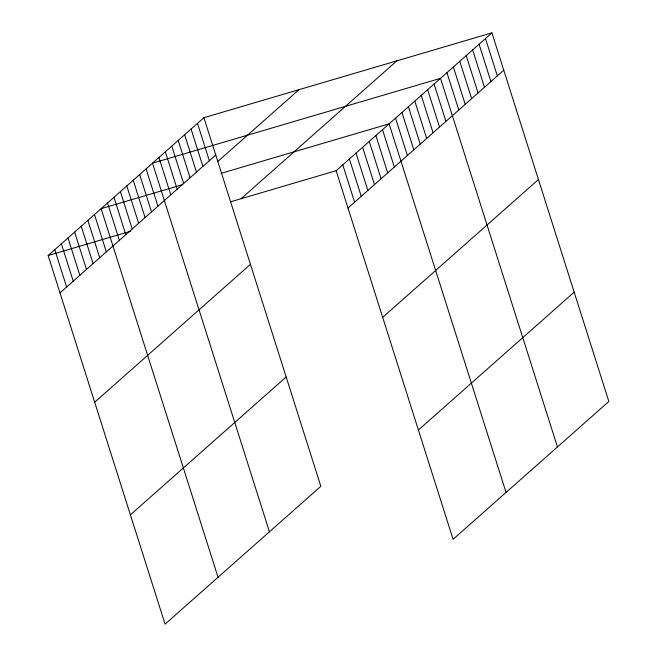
<?xml version="1.0" encoding="UTF-8"?>
<svg xmlns="http://www.w3.org/2000/svg" width="657" height="657" viewBox="0 0 657 657"><rect width="100%" height="100%" fill="white"/><g stroke="black" fill="none" stroke-linecap="round" stroke-linejoin="round"><path stroke-width="0.99" d="M203.916 117.685L320.846 486.303L165.079 624.15L48.15 255.532L203.916 117.685L491.921 32.85L608.85 401.468L453.084 539.315L336.154 170.697L491.921 32.85M60.001 292.882L215.759 155.036M217.566 161.712L298.951 89.689M241.111 198.693L396.877 60.846M94.674 402.199L250.44 264.352M348.005 208.047L503.771 70.2M130.406 514.833L286.165 376.987M382.678 317.364L538.444 179.517M418.41 429.998L574.177 292.151M182.712 184.625L101.112 208.663L218.042 577.281M221.113 173.317L389.116 123.828L506.046 492.446M48.15 255.532L130.71 231.215M230.55 201.806L336.154 170.697M485.49 38.533L497.341 75.892M479.068 44.224L490.919 81.575M472.646 49.907L484.488 87.258M466.215 55.599L478.066 92.949M459.793 61.282L471.644 98.632M453.363 66.965L465.213 104.323M446.941 72.656L458.791 110.006M557.448 446.957L440.519 78.339L152.514 163.174L269.444 531.792M434.088 84.022L445.939 121.381M427.666 89.713L439.517 127.064M421.244 95.396L433.086 132.747M414.813 101.088L426.664 138.438M408.391 106.771L420.242 144.121M401.961 112.454L413.811 149.812M395.539 118.145L407.389 155.495M382.497 129.684L394.34 167.042M375.878 135.547L387.72 172.898M369.25 141.403L381.101 178.753M362.631 147.258L374.482 184.617M356.012 153.122L367.863 190.473M349.393 158.978L361.243 196.328M342.773 164.841L354.624 202.192M197.486 123.368L209.337 160.727M191.064 129.059L202.914 166.41M184.633 134.742L196.484 172.093M178.211 140.426L190.062 177.784M171.789 146.117L183.632 183.467M165.359 151.8L177.209 189.15M158.937 157.491L170.787 194.842M146.084 168.857L157.935 206.216M139.662 174.548L151.512 211.899M133.231 180.232L145.082 217.582M126.809 185.923L138.66 223.273M120.387 191.606L132.229 228.956M113.957 197.289L125.807 234.648M107.534 202.98L119.385 240.331M94.485 214.519L106.335 251.877M87.866 220.382L99.716 257.733M81.246 226.238L93.097 263.588M74.627 232.093L86.478 269.452M68.008 237.957L79.858 275.308M61.388 243.813L73.239 281.163M54.769 249.676L66.62 287.027"/></g></svg>
